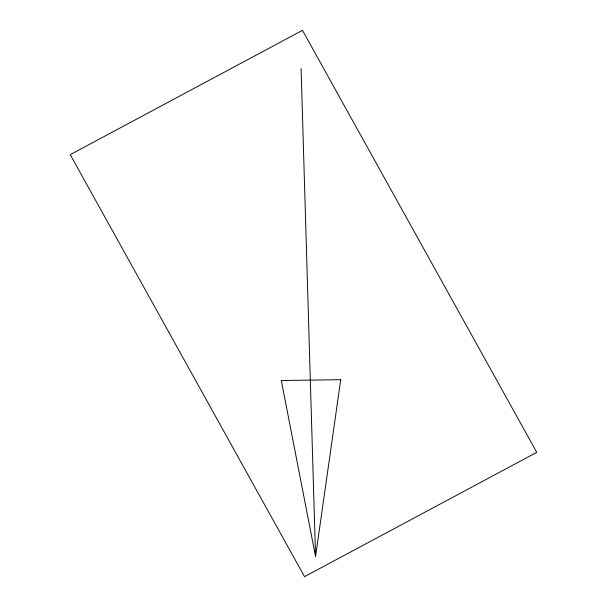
<?xml version="1.0" encoding="UTF-8"?>
<svg xmlns="http://www.w3.org/2000/svg" width="607" height="607" viewBox="0 0 607 607"><rect width="100%" height="100%" fill="white"/><g stroke="black" fill="none" stroke-linecap="round" stroke-linejoin="round"><path stroke-width="0.91" d="M301.095 68.576L315.534 555.762M340.724 379.701L315.549 556.528L281.299 380.506L340.724 379.701M302.468 30.35L70.23 154.656L304.532 576.65L536.77 452.344L302.468 30.35"/></g></svg>
